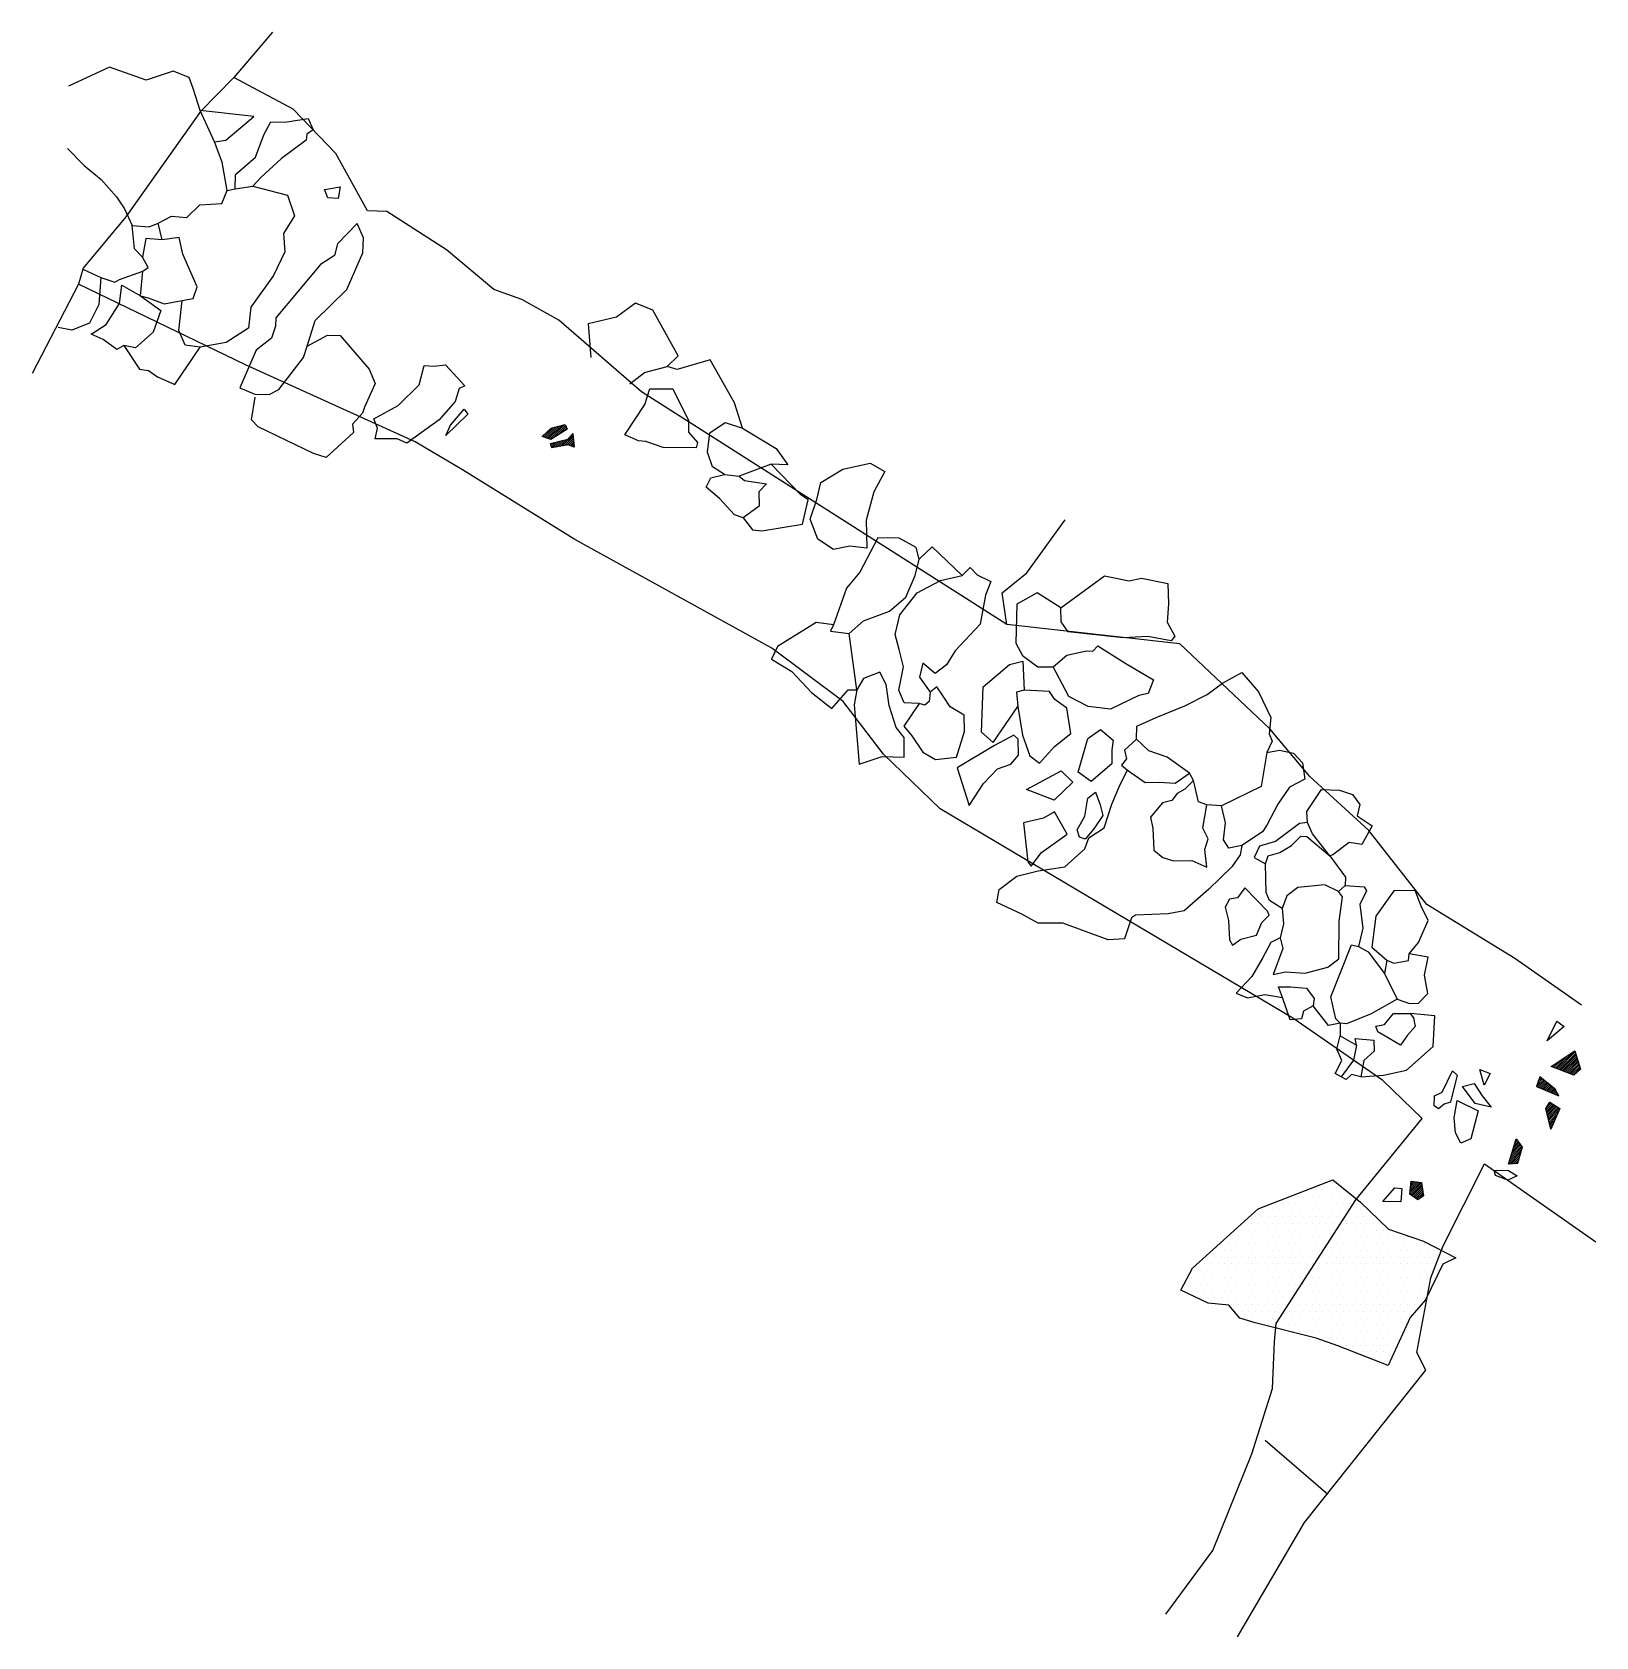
# Model space of a CAD drawing. Header units: metres. Extents: x -0.96 to 1.93, y -20.48 to -17.51.
import ezdxf

# ---------------------------------------------------------------- set-up
doc = ezdxf.new("R2010")
doc.units = ezdxf.units.M
doc.header["$LTSCALE"] = 25
doc.header["$MEASUREMENT"] = 0
doc.linetypes.add('STRICHPUNKTX2', pattern=[2, 1, -0.5, 0, -0.5])
doc.layers.get('0').update_dxf_attribs({"linetype": 'CONTINUOUS'})
for name, color, linetype in [('BEFUND', 1, 'CONTINUOUS'), ('GRABUNGSGRENZE', 3, 'STRICHPUNKTX2'), ('KNOCHEN', 2, 'CONTINUOUS'), ('KNOCHENSCHRAFF', 2, 'CONTINUOUS'), ('STEINE', 4, 'CONTINUOUS'), ('STEINESCHRAFF', 4, 'CONTINUOUS')]:
    doc.layers.add(name, color=color, linetype=linetype)

# ---------------------------------------------------------------- blocks, each defined once
blk = doc.blocks.new('*X1')
at = {"color": 0}
for p, q in [((-1.83, -1825.81), (-0.21, -1824.19)), ((-1.56, -1825.9), (0.27, -1824.07)), ((-1.29, -1825.98), (0.74, -1823.95)), ((-1.02, -1826.07), (1.22, -1823.83)), ((-0.75, -1826.15), (1.69, -1823.7)), ((-0.48, -1826.23), (2.17, -1823.58)), ((0.01, -1826.09), (2.41, -1823.69)), ((0.96, -1825.5), (2.51, -1823.94)), ((1.91, -1824.9), (2.62, -1824.19)), ((-0.36, -1827.17), (-0.19, -1827)), ((-0.26, -1827.42), (0.28, -1826.88)), ((-0.16, -1827.67), (0.76, -1826.76)), ((0.08, -1827.79), (1.23, -1826.64)), ((0.51, -1827.71), (1.71, -1826.52)), ((0.94, -1827.64), (2.18, -1826.4)), ((1.37, -1827.57), (2.66, -1826.28)), ((1.79, -1827.49), (3.8, -1825.49)), ((2.22, -1827.42), (3.83, -1825.81)), ((2.65, -1827.34), (3.85, -1826.14)), ((2.99, -1827.36), (3.88, -1826.47)), ((3.25, -1827.45), (3.91, -1826.79)), ((3.51, -1827.54), (3.93, -1827.12)), ((3.77, -1827.64), (3.96, -1827.45))]:
    blk.add_line(p, q, dxfattribs=at)
blk = doc.blocks.new('*X2')
at = {"color": 0}
for p, q in [((185.51, -1942.53), (187.88, -1940.16)), ((185.76, -1942.63), (188.93, -1939.47)), ((186.01, -1942.73), (189.2, -1939.55)), ((186.27, -1942.83), (189.28, -1939.82)), ((186.52, -1942.93), (189.36, -1940.09)), ((186.78, -1943.03), (189.44, -1940.37)), ((185, -1942.33), (185.78, -1941.55)), ((185.25, -1942.43), (186.83, -1940.86)), ((187.03, -1943.13), (189.52, -1940.64)), ((187.29, -1943.23), (189.6, -1940.91)), ((187.54, -1943.33), (189.68, -1941.18)), ((187.79, -1943.43), (189.76, -1941.46)), ((188.05, -1943.52), (189.85, -1941.73)), ((188.3, -1943.62), (189.93, -1942)), ((188.56, -1943.72), (190.01, -1942.27)), ((188.81, -1943.82), (190.09, -1942.54)), ((182.05, -1945.98), (183.35, -1944.69)), ((182.15, -1945.54), (183.15, -1944.53)), ((182.3, -1946.09), (183.54, -1944.85)), ((182.35, -1944.98), (182.96, -1944.37)), ((182.55, -1944.43), (182.77, -1944.21)), ((182.55, -1946.19), (183.74, -1945.01)), ((182.8, -1946.3), (183.93, -1945.17)), ((183.05, -1946.4), (184.13, -1945.32)), ((183.3, -1946.51), (184.32, -1945.48)), ((183.55, -1946.61), (184.52, -1945.64)), ((183.8, -1946.71), (184.71, -1945.8)), ((184.05, -1946.82), (184.91, -1945.96)), ((184.3, -1946.92), (185.1, -1946.12)), ((184.55, -1947.03), (185.29, -1946.28)), ((184.79, -1947.13), (185.48, -1946.45)), ((183.77, -1949.92), (184.7, -1948.99)), ((183.79, -1950.25), (184.92, -1949.12)), ((183.86, -1950.54), (185.14, -1949.26)), ((183.93, -1950.82), (185.36, -1949.39)), ((184, -1951.11), (185.58, -1949.53)), ((185.04, -1947.24), (185.6, -1946.68)), ((185.29, -1947.34), (185.72, -1946.91)), ((185.54, -1947.45), (185.84, -1947.15)), ((185.79, -1947.55), (185.96, -1947.38)), ((186.04, -1947.65), (186.08, -1947.61)), ((184.07, -1951.39), (185.8, -1949.66)), ((184.14, -1951.68), (186.02, -1949.8)), ((184.21, -1951.96), (186.24, -1949.93)), ((184.27, -1952.25), (186.17, -1950.36)), ((184.34, -1952.53), (185.89, -1950.99)), ((184.41, -1952.82), (185.61, -1951.62)), ((184.48, -1953.1), (185.33, -1952.25)), ((184.55, -1953.39), (185.06, -1952.88)), ((184.62, -1953.67), (184.78, -1953.51)), ((176.95, -1960.28), (179.13, -1958.1)), ((176.96, -1959.92), (179.28, -1957.6)), ((177.11, -1959.41), (179.38, -1957.14)), ((177.26, -1958.91), (179.23, -1956.94)), ((177.41, -1958.41), (179.07, -1956.74)), ((177.56, -1957.91), (178.92, -1956.54)), ((177.71, -1957.4), (178.76, -1956.34)), ((177.86, -1956.9), (178.61, -1956.14)), ((178, -1956.4), (178.46, -1955.94)), ((178.15, -1955.9), (178.3, -1955.74)), ((177.33, -1960.25), (178.99, -1958.59)), ((177.71, -1960.23), (178.85, -1959.09)), ((178.08, -1960.21), (178.71, -1959.59)), ((178.46, -1960.18), (178.56, -1960.08)), ((158.59, -1965.56), (160.48, -1963.67)), ((158.62, -1965.89), (160.75, -1963.75)), ((158.63, -1965.17), (160.17, -1963.63)), ((158.67, -1964.77), (159.86, -1963.58)), ((158.71, -1964.38), (159.54, -1963.54)), ((158.75, -1963.98), (159.23, -1963.5)), ((158.8, -1963.58), (158.92, -1963.46)), ((158.82, -1966.03), (160.8, -1964.06)), ((159.03, -1966.18), (160.84, -1964.36)), ((159.23, -1966.33), (160.89, -1964.67)), ((159.44, -1966.48), (160.93, -1964.98)), ((159.64, -1966.63), (160.98, -1965.29)), ((159.85, -1966.78), (161.03, -1965.6)), ((160.14, -1966.84), (161.07, -1965.91))]:
    blk.add_line(p, q, dxfattribs=at)
blk = doc.blocks.new('*X3')
at = {"color": 0}
for p, q in [((143.125, -1963.75), (143.125, -1963.75)), ((144.375, -1963.75), (144.375, -1963.75)), ((136.875, -1966.25), (136.875, -1966.25)), ((138.125, -1966.25), (138.125, -1966.25)), ((139.375, -1966.25), (139.375, -1966.25)), ((140, -1965), (140, -1965)), ((140.625, -1966.25), (140.625, -1966.25)), ((141.25, -1965), (141.25, -1965)), ((141.875, -1966.25), (141.875, -1966.25)), ((142.5, -1965), (142.5, -1965)), ((143.125, -1966.25), (143.125, -1966.25)), ((143.75, -1965), (143.75, -1965)), ((144.375, -1966.25), (144.375, -1966.25)), ((145, -1965), (145, -1965)), ((145.625, -1966.25), (145.625, -1966.25)), ((146.25, -1965), (146.25, -1965)), ((146.875, -1966.25), (146.875, -1966.25)), ((148.125, -1966.25), (148.125, -1966.25)), ((130, -1970), (130, -1970)), ((130.625, -1968.75), (130.625, -1968.75)), ((131.25, -1970), (131.25, -1970)), ((131.875, -1968.75), (131.875, -1968.75)), ((132.5, -1970), (132.5, -1970)), ((133.125, -1968.75), (133.125, -1968.75)), ((133.75, -1967.5), (133.75, -1967.5)), ((133.75, -1970), (133.75, -1970)), ((134.375, -1968.75), (134.375, -1968.75)), ((135, -1967.5), (135, -1967.5)), ((135, -1970), (135, -1970)), ((135.625, -1968.75), (135.625, -1968.75)), ((136.25, -1967.5), (136.25, -1967.5)), ((136.25, -1970), (136.25, -1970)), ((136.875, -1968.75), (136.875, -1968.75)), ((137.5, -1967.5), (137.5, -1967.5)), ((137.5, -1970), (137.5, -1970)), ((138.125, -1968.75), (138.125, -1968.75)), ((138.75, -1967.5), (138.75, -1967.5)), ((138.75, -1970), (138.75, -1970)), ((139.375, -1968.75), (139.375, -1968.75)), ((140, -1967.5), (140, -1967.5)), ((140, -1970), (140, -1970)), ((140.625, -1968.75), (140.625, -1968.75)), ((141.25, -1967.5), (141.25, -1967.5)), ((141.25, -1970), (141.25, -1970)), ((141.875, -1968.75), (141.875, -1968.75)), ((142.5, -1967.5), (142.5, -1967.5)), ((142.5, -1970), (142.5, -1970)), ((143.125, -1968.75), (143.125, -1968.75)), ((143.75, -1967.5), (143.75, -1967.5)), ((143.75, -1970), (143.75, -1970)), ((144.375, -1968.75), (144.375, -1968.75)), ((145, -1967.5), (145, -1967.5)), ((145, -1970), (145, -1970)), ((145.625, -1968.75), (145.625, -1968.75)), ((146.25, -1967.5), (146.25, -1967.5)), ((146.25, -1970), (146.25, -1970)), ((146.875, -1968.75), (146.875, -1968.75)), ((147.5, -1967.5), (147.5, -1967.5)), ((147.5, -1970), (147.5, -1970)), ((148.125, -1968.75), (148.125, -1968.75)), ((148.75, -1967.5), (148.75, -1967.5)), ((148.75, -1970), (148.75, -1970)), ((149.375, -1968.75), (149.375, -1968.75)), ((150, -1970), (150, -1970)), ((150.625, -1968.75), (150.625, -1968.75)), ((151.25, -1970), (151.25, -1970)), ((126.25, -1972.5), (126.25, -1972.5)), ((127.5, -1972.5), (127.5, -1972.5)), ((128.125, -1971.25), (128.125, -1971.25)), ((128.75, -1972.5), (128.75, -1972.5)), ((129.375, -1971.25), (129.375, -1971.25)), ((130, -1972.5), (130, -1972.5)), ((130.625, -1971.25), (130.625, -1971.25)), ((131.25, -1972.5), (131.25, -1972.5)), ((131.875, -1971.25), (131.875, -1971.25)), ((132.5, -1972.5), (132.5, -1972.5)), ((133.125, -1971.25), (133.125, -1971.25)), ((133.75, -1972.5), (133.75, -1972.5)), ((134.375, -1971.25), (134.375, -1971.25)), ((135, -1972.5), (135, -1972.5)), ((135.625, -1971.25), (135.625, -1971.25)), ((136.25, -1972.5), (136.25, -1972.5)), ((136.875, -1971.25), (136.875, -1971.25)), ((137.5, -1972.5), (137.5, -1972.5)), ((138.125, -1971.25), (138.125, -1971.25)), ((138.75, -1972.5), (138.75, -1972.5)), ((139.375, -1971.25), (139.375, -1971.25)), ((140, -1972.5), (140, -1972.5)), ((140.625, -1971.25), (140.625, -1971.25)), ((141.25, -1972.5), (141.25, -1972.5)), ((141.875, -1971.25), (141.875, -1971.25)), ((142.5, -1972.5), (142.5, -1972.5)), ((143.125, -1971.25), (143.125, -1971.25)), ((143.75, -1972.5), (143.75, -1972.5)), ((144.375, -1971.25), (144.375, -1971.25)), ((145, -1972.5), (145, -1972.5)), ((145.625, -1971.25), (145.625, -1971.25)), ((146.25, -1972.5), (146.25, -1972.5)), ((146.875, -1971.25), (146.875, -1971.25)), ((147.5, -1972.5), (147.5, -1972.5)), ((148.125, -1971.25), (148.125, -1971.25)), ((148.75, -1972.5), (148.75, -1972.5)), ((149.375, -1971.25), (149.375, -1971.25)), ((150, -1972.5), (150, -1972.5)), ((150.625, -1971.25), (150.625, -1971.25)), ((151.25, -1972.5), (151.25, -1972.5)), ((151.875, -1971.25), (151.875, -1971.25)), ((152.5, -1972.5), (152.5, -1972.5)), ((153.125, -1971.25), (153.125, -1971.25)), ((153.75, -1972.5), (153.75, -1972.5)), ((155, -1972.5), (155, -1972.5)), ((123.75, -1975), (123.75, -1975)), ((125, -1975), (125, -1975)), ((125.625, -1973.75), (125.625, -1973.75)), ((126.25, -1975), (126.25, -1975)), ((126.875, -1973.75), (126.875, -1973.75)), ((127.5, -1975), (127.5, -1975)), ((128.125, -1973.75), (128.125, -1973.75)), ((128.75, -1975), (128.75, -1975)), ((129.375, -1973.75), (129.375, -1973.75)), ((130, -1975), (130, -1975)), ((130.625, -1973.75), (130.625, -1973.75)), ((131.25, -1975), (131.25, -1975)), ((131.875, -1973.75), (131.875, -1973.75)), ((132.5, -1975), (132.5, -1975)), ((133.125, -1973.75), (133.125, -1973.75)), ((133.75, -1975), (133.75, -1975)), ((134.375, -1973.75), (134.375, -1973.75)), ((135, -1975), (135, -1975)), ((135.625, -1973.75), (135.625, -1973.75)), ((136.25, -1975), (136.25, -1975)), ((136.875, -1973.75), (136.875, -1973.75)), ((137.5, -1975), (137.5, -1975)), ((138.125, -1973.75), (138.125, -1973.75)), ((138.75, -1975), (138.75, -1975)), ((139.375, -1973.75), (139.375, -1973.75)), ((140, -1975), (140, -1975)), ((140.625, -1973.75), (140.625, -1973.75)), ((141.25, -1975), (141.25, -1975)), ((141.875, -1973.75), (141.875, -1973.75)), ((142.5, -1975), (142.5, -1975)), ((143.125, -1973.75), (143.125, -1973.75)), ((143.75, -1975), (143.75, -1975)), ((144.375, -1973.75), (144.375, -1973.75)), ((145, -1975), (145, -1975)), ((145.625, -1973.75), (145.625, -1973.75)), ((146.25, -1975), (146.25, -1975)), ((146.875, -1973.75), (146.875, -1973.75)), ((147.5, -1975), (147.5, -1975)), ((148.125, -1973.75), (148.125, -1973.75)), ((148.75, -1975), (148.75, -1975)), ((149.375, -1973.75), (149.375, -1973.75)), ((150, -1975), (150, -1975)), ((150.625, -1973.75), (150.625, -1973.75)), ((151.25, -1975), (151.25, -1975)), ((151.875, -1973.75), (151.875, -1973.75)), ((152.5, -1975), (152.5, -1975)), ((153.125, -1973.75), (153.125, -1973.75)), ((153.75, -1975), (153.75, -1975)), ((154.375, -1973.75), (154.375, -1973.75)), ((155, -1975), (155, -1975)), ((155.625, -1973.75), (155.625, -1973.75)), ((156.25, -1975), (156.25, -1975)), ((156.875, -1973.75), (156.875, -1973.75)), ((157.5, -1975), (157.5, -1975)), ((158.125, -1973.75), (158.125, -1973.75)), ((158.75, -1975), (158.75, -1975)), ((160, -1975), (160, -1975)), ((161.25, -1975), (161.25, -1975)), ((119.375, -1978.75), (119.375, -1978.75)), ((120.625, -1978.75), (120.625, -1978.75)), ((121.25, -1977.5), (121.25, -1977.5)), ((121.875, -1978.75), (121.875, -1978.75)), ((122.5, -1977.5), (122.5, -1977.5)), ((123.125, -1976.25), (123.125, -1976.25)), ((123.125, -1978.75), (123.125, -1978.75)), ((123.75, -1977.5), (123.75, -1977.5)), ((124.375, -1976.25), (124.375, -1976.25)), ((124.375, -1978.75), (124.375, -1978.75)), ((125, -1977.5), (125, -1977.5)), ((125.625, -1976.25), (125.625, -1976.25)), ((125.625, -1978.75), (125.625, -1978.75)), ((126.25, -1977.5), (126.25, -1977.5)), ((126.875, -1976.25), (126.875, -1976.25)), ((126.875, -1978.75), (126.875, -1978.75)), ((127.5, -1977.5), (127.5, -1977.5)), ((128.125, -1976.25), (128.125, -1976.25)), ((128.125, -1978.75), (128.125, -1978.75)), ((128.75, -1977.5), (128.75, -1977.5)), ((129.375, -1976.25), (129.375, -1976.25)), ((129.375, -1978.75), (129.375, -1978.75)), ((130, -1977.5), (130, -1977.5)), ((130.625, -1976.25), (130.625, -1976.25)), ((130.625, -1978.75), (130.625, -1978.75)), ((131.25, -1977.5), (131.25, -1977.5)), ((131.875, -1976.25), (131.875, -1976.25)), ((131.875, -1978.75), (131.875, -1978.75)), ((132.5, -1977.5), (132.5, -1977.5)), ((133.125, -1976.25), (133.125, -1976.25)), ((133.125, -1978.75), (133.125, -1978.75)), ((133.75, -1977.5), (133.75, -1977.5)), ((134.375, -1976.25), (134.375, -1976.25)), ((134.375, -1978.75), (134.375, -1978.75)), ((135, -1977.5), (135, -1977.5)), ((135.625, -1976.25), (135.625, -1976.25)), ((135.625, -1978.75), (135.625, -1978.75)), ((136.25, -1977.5), (136.25, -1977.5)), ((136.875, -1976.25), (136.875, -1976.25)), ((136.875, -1978.75), (136.875, -1978.75)), ((137.5, -1977.5), (137.5, -1977.5)), ((138.125, -1976.25), (138.125, -1976.25)), ((138.125, -1978.75), (138.125, -1978.75)), ((138.75, -1977.5), (138.75, -1977.5)), ((139.375, -1976.25), (139.375, -1976.25)), ((139.375, -1978.75), (139.375, -1978.75)), ((140, -1977.5), (140, -1977.5)), ((140.625, -1976.25), (140.625, -1976.25)), ((140.625, -1978.75), (140.625, -1978.75)), ((141.25, -1977.5), (141.25, -1977.5)), ((141.875, -1976.25), (141.875, -1976.25)), ((141.875, -1978.75), (141.875, -1978.75)), ((142.5, -1977.5), (142.5, -1977.5)), ((143.125, -1976.25), (143.125, -1976.25)), ((143.125, -1978.75), (143.125, -1978.75)), ((143.75, -1977.5), (143.75, -1977.5)), ((144.375, -1976.25), (144.375, -1976.25)), ((144.375, -1978.75), (144.375, -1978.75)), ((145, -1977.5), (145, -1977.5)), ((145.625, -1976.25), (145.625, -1976.25)), ((145.625, -1978.75), (145.625, -1978.75)), ((146.25, -1977.5), (146.25, -1977.5)), ((146.875, -1976.25), (146.875, -1976.25)), ((146.875, -1978.75), (146.875, -1978.75)), ((147.5, -1977.5), (147.5, -1977.5)), ((148.125, -1976.25), (148.125, -1976.25)), ((148.125, -1978.75), (148.125, -1978.75)), ((148.75, -1977.5), (148.75, -1977.5)), ((149.375, -1976.25), (149.375, -1976.25)), ((149.375, -1978.75), (149.375, -1978.75)), ((150, -1977.5), (150, -1977.5)), ((150.625, -1976.25), (150.625, -1976.25)), ((150.625, -1978.75), (150.625, -1978.75)), ((151.25, -1977.5), (151.25, -1977.5)), ((151.875, -1976.25), (151.875, -1976.25)), ((151.875, -1978.75), (151.875, -1978.75)), ((152.5, -1977.5), (152.5, -1977.5)), ((153.125, -1976.25), (153.125, -1976.25)), ((153.125, -1978.75), (153.125, -1978.75)), ((153.75, -1977.5), (153.75, -1977.5)), ((154.375, -1976.25), (154.375, -1976.25)), ((154.375, -1978.75), (154.375, -1978.75)), ((155, -1977.5), (155, -1977.5)), ((155.625, -1976.25), (155.625, -1976.25)), ((155.625, -1978.75), (155.625, -1978.75)), ((156.25, -1977.5), (156.25, -1977.5)), ((156.875, -1976.25), (156.875, -1976.25)), ((156.875, -1978.75), (156.875, -1978.75)), ((157.5, -1977.5), (157.5, -1977.5)), ((158.125, -1976.25), (158.125, -1976.25)), ((158.125, -1978.75), (158.125, -1978.75)), ((158.75, -1977.5), (158.75, -1977.5)), ((159.375, -1976.25), (159.375, -1976.25)), ((159.375, -1978.75), (159.375, -1978.75)), ((160, -1977.5), (160, -1977.5)), ((160.625, -1976.25), (160.625, -1976.25)), ((160.625, -1978.75), (160.625, -1978.75)), ((161.25, -1977.5), (161.25, -1977.5)), ((161.875, -1976.25), (161.875, -1976.25)), ((161.875, -1978.75), (161.875, -1978.75)), ((162.5, -1977.5), (162.5, -1977.5)), ((163.125, -1976.25), (163.125, -1976.25)), ((163.125, -1978.75), (163.125, -1978.75)), ((163.75, -1977.5), (163.75, -1977.5)), ((164.375, -1976.25), (164.375, -1976.25)), ((164.375, -1978.75), (164.375, -1978.75)), ((165, -1977.5), (165, -1977.5)), ((166.25, -1977.5), (166.25, -1977.5)), ((118.125, -1981.25), (118.125, -1981.25)), ((118.75, -1980), (118.75, -1980)), ((119.375, -1981.25), (119.375, -1981.25)), ((120, -1980), (120, -1980)), ((120.625, -1981.25), (120.625, -1981.25)), ((121.25, -1980), (121.25, -1980)), ((121.875, -1981.25), (121.875, -1981.25)), ((122.5, -1980), (122.5, -1980)), ((123.125, -1981.25), (123.125, -1981.25)), ((123.75, -1980), (123.75, -1980)), ((124.375, -1981.25), (124.375, -1981.25)), ((125, -1980), (125, -1980)), ((125.625, -1981.25), (125.625, -1981.25)), ((126.25, -1980), (126.25, -1980)), ((126.875, -1981.25), (126.875, -1981.25)), ((127.5, -1980), (127.5, -1980)), ((128.125, -1981.25), (128.125, -1981.25)), ((128.75, -1980), (128.75, -1980)), ((129.375, -1981.25), (129.375, -1981.25)), ((130, -1980), (130, -1980)), ((130.625, -1981.25), (130.625, -1981.25)), ((131.25, -1980), (131.25, -1980)), ((131.875, -1981.25), (131.875, -1981.25)), ((132.5, -1980), (132.5, -1980)), ((133.125, -1981.25), (133.125, -1981.25)), ((133.75, -1980), (133.75, -1980)), ((134.375, -1981.25), (134.375, -1981.25)), ((135, -1980), (135, -1980)), ((135.625, -1981.25), (135.625, -1981.25)), ((136.25, -1980), (136.25, -1980)), ((136.875, -1981.25), (136.875, -1981.25)), ((137.5, -1980), (137.5, -1980)), ((138.125, -1981.25), (138.125, -1981.25)), ((138.75, -1980), (138.75, -1980)), ((139.375, -1981.25), (139.375, -1981.25)), ((140, -1980), (140, -1980)), ((140.625, -1981.25), (140.625, -1981.25)), ((141.25, -1980), (141.25, -1980)), ((141.875, -1981.25), (141.875, -1981.25)), ((142.5, -1980), (142.5, -1980)), ((143.125, -1981.25), (143.125, -1981.25)), ((143.75, -1980), (143.75, -1980)), ((144.375, -1981.25), (144.375, -1981.25)), ((145, -1980), (145, -1980)), ((145.625, -1981.25), (145.625, -1981.25)), ((146.25, -1980), (146.25, -1980)), ((146.875, -1981.25), (146.875, -1981.25)), ((147.5, -1980), (147.5, -1980)), ((148.125, -1981.25), (148.125, -1981.25)), ((148.75, -1980), (148.75, -1980)), ((149.375, -1981.25), (149.375, -1981.25)), ((150, -1980), (150, -1980)), ((150.625, -1981.25), (150.625, -1981.25)), ((151.25, -1980), (151.25, -1980)), ((151.875, -1981.25), (151.875, -1981.25)), ((152.5, -1980), (152.5, -1980)), ((153.125, -1981.25), (153.125, -1981.25)), ((153.75, -1980), (153.75, -1980)), ((154.375, -1981.25), (154.375, -1981.25)), ((155, -1980), (155, -1980)), ((155.625, -1981.25), (155.625, -1981.25)), ((156.25, -1980), (156.25, -1980)), ((156.875, -1981.25), (156.875, -1981.25)), ((157.5, -1980), (157.5, -1980)), ((158.125, -1981.25), (158.125, -1981.25)), ((158.75, -1980), (158.75, -1980)), ((159.375, -1981.25), (159.375, -1981.25)), ((160, -1980), (160, -1980)), ((160.625, -1981.25), (160.625, -1981.25)), ((161.25, -1980), (161.25, -1980)), ((161.875, -1981.25), (161.875, -1981.25)), ((162.5, -1980), (162.5, -1980)), ((163.125, -1981.25), (163.125, -1981.25)), ((163.75, -1980), (163.75, -1980)), ((116.875, -1983.75), (116.875, -1983.75)), ((117.5, -1982.5), (117.5, -1982.5)), ((118.125, -1983.75), (118.125, -1983.75)), ((118.75, -1982.5), (118.75, -1982.5)), ((119.375, -1983.75), (119.375, -1983.75)), ((120, -1982.5), (120, -1982.5)), ((120, -1985), (120, -1985)), ((120.625, -1983.75), (120.625, -1983.75)), ((121.25, -1982.5), (121.25, -1982.5)), ((121.25, -1985), (121.25, -1985)), ((121.875, -1983.75), (121.875, -1983.75)), ((122.5, -1982.5), (122.5, -1982.5)), ((122.5, -1985), (122.5, -1985)), ((123.125, -1983.75), (123.125, -1983.75)), ((123.75, -1982.5), (123.75, -1982.5)), ((123.75, -1985), (123.75, -1985)), ((124.375, -1983.75), (124.375, -1983.75)), ((125, -1982.5), (125, -1982.5)), ((125, -1985), (125, -1985)), ((125.625, -1983.75), (125.625, -1983.75)), ((126.25, -1982.5), (126.25, -1982.5)), ((126.25, -1985), (126.25, -1985)), ((126.875, -1983.75), (126.875, -1983.75)), ((127.5, -1982.5), (127.5, -1982.5)), ((127.5, -1985), (127.5, -1985)), ((128.125, -1983.75), (128.125, -1983.75)), ((128.75, -1982.5), (128.75, -1982.5)), ((128.75, -1985), (128.75, -1985)), ((129.375, -1983.75), (129.375, -1983.75)), ((130, -1982.5), (130, -1982.5)), ((130, -1985), (130, -1985)), ((130.625, -1983.75), (130.625, -1983.75)), ((131.25, -1982.5), (131.25, -1982.5)), ((131.25, -1985), (131.25, -1985)), ((131.875, -1983.75), (131.875, -1983.75)), ((132.5, -1982.5), (132.5, -1982.5)), ((132.5, -1985), (132.5, -1985)), ((133.125, -1983.75), (133.125, -1983.75)), ((133.75, -1982.5), (133.75, -1982.5)), ((133.75, -1985), (133.75, -1985)), ((134.375, -1983.75), (134.375, -1983.75)), ((135, -1982.5), (135, -1982.5)), ((135, -1985), (135, -1985)), ((135.625, -1983.75), (135.625, -1983.75)), ((136.25, -1982.5), (136.25, -1982.5)), ((136.25, -1985), (136.25, -1985)), ((136.875, -1983.75), (136.875, -1983.75)), ((137.5, -1982.5), (137.5, -1982.5)), ((137.5, -1985), (137.5, -1985)), ((138.125, -1983.75), (138.125, -1983.75)), ((138.75, -1982.5), (138.75, -1982.5)), ((138.75, -1985), (138.75, -1985)), ((139.375, -1983.75), (139.375, -1983.75)), ((140, -1982.5), (140, -1982.5)), ((140, -1985), (140, -1985)), ((140.625, -1983.75), (140.625, -1983.75)), ((141.25, -1982.5), (141.25, -1982.5)), ((141.25, -1985), (141.25, -1985)), ((141.875, -1983.75), (141.875, -1983.75)), ((142.5, -1982.5), (142.5, -1982.5)), ((142.5, -1985), (142.5, -1985)), ((143.125, -1983.75), (143.125, -1983.75)), ((143.75, -1982.5), (143.75, -1982.5)), ((143.75, -1985), (143.75, -1985)), ((144.375, -1983.75), (144.375, -1983.75)), ((145, -1982.5), (145, -1982.5)), ((145, -1985), (145, -1985)), ((145.625, -1983.75), (145.625, -1983.75)), ((146.25, -1982.5), (146.25, -1982.5)), ((146.25, -1985), (146.25, -1985)), ((146.875, -1983.75), (146.875, -1983.75)), ((147.5, -1982.5), (147.5, -1982.5)), ((147.5, -1985), (147.5, -1985)), ((148.125, -1983.75), (148.125, -1983.75)), ((148.75, -1982.5), (148.75, -1982.5)), ((148.75, -1985), (148.75, -1985)), ((149.375, -1983.75), (149.375, -1983.75)), ((150, -1982.5), (150, -1982.5)), ((150, -1985), (150, -1985)), ((150.625, -1983.75), (150.625, -1983.75)), ((151.25, -1982.5), (151.25, -1982.5)), ((151.25, -1985), (151.25, -1985)), ((151.875, -1983.75), (151.875, -1983.75)), ((152.5, -1982.5), (152.5, -1982.5)), ((152.5, -1985), (152.5, -1985)), ((153.125, -1983.75), (153.125, -1983.75)), ((153.75, -1982.5), (153.75, -1982.5)), ((153.75, -1985), (153.75, -1985)), ((154.375, -1983.75), (154.375, -1983.75)), ((155, -1982.5), (155, -1982.5)), ((155, -1985), (155, -1985)), ((155.625, -1983.75), (155.625, -1983.75)), ((156.25, -1982.5), (156.25, -1982.5)), ((156.25, -1985), (156.25, -1985)), ((156.875, -1983.75), (156.875, -1983.75)), ((157.5, -1982.5), (157.5, -1982.5)), ((157.5, -1985), (157.5, -1985)), ((158.125, -1983.75), (158.125, -1983.75)), ((158.75, -1982.5), (158.75, -1982.5)), ((158.75, -1985), (158.75, -1985)), ((159.375, -1983.75), (159.375, -1983.75)), ((160, -1982.5), (160, -1982.5)), ((160, -1985), (160, -1985)), ((160.625, -1983.75), (160.625, -1983.75)), ((161.25, -1982.5), (161.25, -1982.5)), ((161.25, -1985), (161.25, -1985)), ((161.875, -1983.75), (161.875, -1983.75)), ((162.5, -1982.5), (162.5, -1982.5)), ((124.375, -1986.25), (124.375, -1986.25)), ((125.625, -1986.25), (125.625, -1986.25)), ((126.25, -1987.5), (126.25, -1987.5)), ((126.875, -1986.25), (126.875, -1986.25)), ((127.5, -1987.5), (127.5, -1987.5)), ((128.125, -1986.25), (128.125, -1986.25)), ((128.75, -1987.5), (128.75, -1987.5)), ((129.375, -1986.25), (129.375, -1986.25)), ((130, -1987.5), (130, -1987.5)), ((130.625, -1986.25), (130.625, -1986.25)), ((131.25, -1987.5), (131.25, -1987.5)), ((131.875, -1986.25), (131.875, -1986.25)), ((132.5, -1987.5), (132.5, -1987.5)), ((133.125, -1986.25), (133.125, -1986.25)), ((133.75, -1987.5), (133.75, -1987.5)), ((134.375, -1986.25), (134.375, -1986.25)), ((135, -1987.5), (135, -1987.5)), ((135.625, -1986.25), (135.625, -1986.25)), ((136.25, -1987.5), (136.25, -1987.5)), ((136.875, -1986.25), (136.875, -1986.25)), ((137.5, -1987.5), (137.5, -1987.5)), ((138.125, -1986.25), (138.125, -1986.25)), ((138.75, -1987.5), (138.75, -1987.5)), ((139.375, -1986.25), (139.375, -1986.25)), ((140, -1987.5), (140, -1987.5)), ((140.625, -1986.25), (140.625, -1986.25)), ((141.25, -1987.5), (141.25, -1987.5)), ((141.875, -1986.25), (141.875, -1986.25)), ((142.5, -1987.5), (142.5, -1987.5)), ((143.125, -1986.25), (143.125, -1986.25)), ((143.75, -1987.5), (143.75, -1987.5)), ((144.375, -1986.25), (144.375, -1986.25)), ((145, -1987.5), (145, -1987.5)), ((145.625, -1986.25), (145.625, -1986.25)), ((146.25, -1987.5), (146.25, -1987.5)), ((146.875, -1986.25), (146.875, -1986.25)), ((147.5, -1987.5), (147.5, -1987.5)), ((148.125, -1986.25), (148.125, -1986.25)), ((148.75, -1987.5), (148.75, -1987.5)), ((149.375, -1986.25), (149.375, -1986.25)), ((150, -1987.5), (150, -1987.5)), ((150.625, -1986.25), (150.625, -1986.25)), ((151.25, -1987.5), (151.25, -1987.5)), ((151.875, -1986.25), (151.875, -1986.25)), ((152.5, -1987.5), (152.5, -1987.5)), ((153.125, -1986.25), (153.125, -1986.25)), ((153.75, -1987.5), (153.75, -1987.5)), ((154.375, -1986.25), (154.375, -1986.25)), ((155, -1987.5), (155, -1987.5)), ((155.625, -1986.25), (155.625, -1986.25)), ((156.25, -1987.5), (156.25, -1987.5)), ((156.875, -1986.25), (156.875, -1986.25)), ((157.5, -1987.5), (157.5, -1987.5)), ((158.125, -1986.25), (158.125, -1986.25)), ((158.75, -1987.5), (158.75, -1987.5)), ((159.375, -1986.25), (159.375, -1986.25)), ((160.625, -1986.25), (160.625, -1986.25)), ((128.125, -1988.75), (128.125, -1988.75)), ((129.375, -1988.75), (129.375, -1988.75)), ((130.625, -1988.75), (130.625, -1988.75)), ((131.875, -1988.75), (131.875, -1988.75)), ((132.5, -1990), (132.5, -1990)), ((133.125, -1988.75), (133.125, -1988.75)), ((133.75, -1990), (133.75, -1990)), ((134.375, -1988.75), (134.375, -1988.75)), ((135, -1990), (135, -1990)), ((135.625, -1988.75), (135.625, -1988.75)), ((136.25, -1990), (136.25, -1990)), ((136.875, -1988.75), (136.875, -1988.75)), ((137.5, -1990), (137.5, -1990)), ((138.125, -1988.75), (138.125, -1988.75)), ((138.75, -1990), (138.75, -1990)), ((139.375, -1988.75), (139.375, -1988.75)), ((140, -1990), (140, -1990)), ((140.625, -1988.75), (140.625, -1988.75)), ((141.25, -1990), (141.25, -1990)), ((141.875, -1988.75), (141.875, -1988.75)), ((142.5, -1990), (142.5, -1990)), ((143.125, -1988.75), (143.125, -1988.75)), ((143.75, -1990), (143.75, -1990)), ((144.375, -1988.75), (144.375, -1988.75)), ((145, -1990), (145, -1990)), ((145.625, -1988.75), (145.625, -1988.75)), ((146.25, -1990), (146.25, -1990)), ((146.875, -1988.75), (146.875, -1988.75)), ((147.5, -1990), (147.5, -1990)), ((148.125, -1988.75), (148.125, -1988.75)), ((148.75, -1990), (148.75, -1990)), ((149.375, -1988.75), (149.375, -1988.75)), ((150, -1990), (150, -1990)), ((150.625, -1988.75), (150.625, -1988.75)), ((151.25, -1990), (151.25, -1990)), ((151.875, -1988.75), (151.875, -1988.75)), ((152.5, -1990), (152.5, -1990)), ((153.125, -1988.75), (153.125, -1988.75)), ((153.75, -1990), (153.75, -1990)), ((154.375, -1988.75), (154.375, -1988.75)), ((155, -1990), (155, -1990)), ((155.625, -1988.75), (155.625, -1988.75)), ((156.25, -1990), (156.25, -1990)), ((156.875, -1988.75), (156.875, -1988.75)), ((157.5, -1990), (157.5, -1990)), ((158.125, -1988.75), (158.125, -1988.75)), ((136.875, -1991.25), (136.875, -1991.25)), ((138.125, -1991.25), (138.125, -1991.25)), ((139.375, -1991.25), (139.375, -1991.25)), ((140.625, -1991.25), (140.625, -1991.25)), ((141.875, -1991.25), (141.875, -1991.25)), ((142.5, -1992.5), (142.5, -1992.5)), ((143.125, -1991.25), (143.125, -1991.25)), ((143.75, -1992.5), (143.75, -1992.5)), ((144.375, -1991.25), (144.375, -1991.25)), ((145, -1992.5), (145, -1992.5)), ((145.625, -1991.25), (145.625, -1991.25)), ((145.625, -1993.75), (145.625, -1993.75)), ((146.25, -1992.5), (146.25, -1992.5)), ((146.875, -1991.25), (146.875, -1991.25)), ((146.875, -1993.75), (146.875, -1993.75)), ((147.5, -1992.5), (147.5, -1992.5)), ((148.125, -1991.25), (148.125, -1991.25)), ((148.125, -1993.75), (148.125, -1993.75)), ((148.75, -1992.5), (148.75, -1992.5)), ((149.375, -1991.25), (149.375, -1991.25)), ((149.375, -1993.75), (149.375, -1993.75)), ((150, -1992.5), (150, -1992.5)), ((150.625, -1991.25), (150.625, -1991.25)), ((150.625, -1993.75), (150.625, -1993.75)), ((151.25, -1992.5), (151.25, -1992.5)), ((151.875, -1991.25), (151.875, -1991.25)), ((151.875, -1993.75), (151.875, -1993.75)), ((152.5, -1992.5), (152.5, -1992.5)), ((153.125, -1991.25), (153.125, -1991.25)), ((153.125, -1993.75), (153.125, -1993.75)), ((153.75, -1992.5), (153.75, -1992.5)), ((154.375, -1991.25), (154.375, -1991.25)), ((154.375, -1993.75), (154.375, -1993.75)), ((155, -1992.5), (155, -1992.5)), ((155.625, -1991.25), (155.625, -1991.25)), ((155.625, -1993.75), (155.625, -1993.75)), ((156.25, -1992.5), (156.25, -1992.5)), ((156.875, -1991.25), (156.875, -1991.25)), ((148.75, -1995), (148.75, -1995)), ((150, -1995), (150, -1995)), ((151.25, -1995), (151.25, -1995)), ((151.875, -1996.25), (151.875, -1996.25)), ((152.5, -1995), (152.5, -1995)), ((153.125, -1996.25), (153.125, -1996.25)), ((153.75, -1995), (153.75, -1995)), ((154.375, -1996.25), (154.375, -1996.25)), ((155, -1995), (155, -1995))]:
    blk.add_line(p, q, dxfattribs=at)

msp = doc.modelspace()

# ---------------------------------------------------------------- linework, layer by layer
at = {"layer": 'BEFUND'}
msp.add_lwpolyline([(1.4344, -20.214), (1.3181, -20.1142)], dxfattribs=at)
at = {"layer": 'GRABUNGSGRENZE', "flags": 128}
for points in [[(-0.518, -17.5097), (-0.5894, -17.5939), (-0.651, -17.6566), (-0.7896, -17.8513), (-0.8681, -17.9461), (-0.8767, -17.9757), (-0.9628, -18.1409)], [(1.9035, -19.3087), (1.7801, -19.2226), (1.6175, -19.1227), (1.5099, -18.9862), (1.4008, -18.8863), (1.3269, -18.7982), (1.1607, -18.6407), (0.8406, -18.6051), (0.1646, -18.1747), (0.0117, -18.0422), (-0.0566, -18.004), (-0.1086, -17.9857), (-0.1963, -17.9123), (-0.3064, -17.8415), (-0.3426, -17.8405), (-0.4007, -17.734), (-0.4798, -17.6524), (-0.5894, -17.5939)], [(1.1347, -20.4348), (1.2213, -20.3171), (1.2937, -20.1386), (1.3319, -20.0178), (1.3354, -19.9307), (1.3384, -19.8975), (1.4857, -19.6687), (1.609, -19.5183), (1.5361, -19.4485), (1.3694, -19.3333), (0.7169, -18.9462), (0.6123, -18.8448), (0.5374, -18.7474), (0.4059, -18.6486), (0.0414, -18.4479), (-0.1666, -18.319), (-0.2543, -18.2671), (-0.5683, -18.1249), (-0.8767, -17.9757)], [(1.2668, -20.4771), (1.3911, -20.2655), (1.6157, -19.9841), (1.5989, -19.951), (1.6249, -19.8129), (1.6478, -19.7542), (1.7242, -19.6023), (1.9301, -19.7465)]]:
    msp.add_lwpolyline(points, dxfattribs=at)
at = {"layer": 'GRABUNGSGRENZE'}
msp.add_lwpolyline([(0.8406, -18.6051), (0.8319, -18.5465), (0.8773, -18.5093), (0.9486, -18.4114)], dxfattribs=at)
at = {"layer": 'KNOCHEN'}
for points in [[(-0.003, -18.2629), (-0.0193, -18.2578), (-0.0025, -18.242), (0.0235, -18.2354), (0.027, -18.244), (-0.003, -18.2629)], [(-0.001, -18.2782), (-0.004, -18.2705), (0.0281, -18.2624), (0.0377, -18.2517), (0.0398, -18.2772), (0.0286, -18.2731), (-0.001, -18.2782)], [(1.8475, -19.4224), (1.8913, -19.3933), (1.9015, -19.4274), (1.8893, -19.4387), (1.8475, -19.4224)], [(1.8266, -19.4412), (1.82, -19.4596), (1.8613, -19.4769), (1.8546, -19.4642), (1.8266, -19.4412)], [(1.8465, -19.5381), (1.8373, -19.4998), (1.8449, -19.4886), (1.8633, -19.4998), (1.8465, -19.5381)], [(1.7685, -19.6028), (1.7823, -19.5564), (1.794, -19.5717), (1.7853, -19.6018), (1.7685, -19.6028)], [(1.6004, -19.6691), (1.5856, -19.6584), (1.5881, -19.6345), (1.6075, -19.637), (1.6111, -19.6615), (1.6004, -19.6691)]]:
    msp.add_lwpolyline(points, dxfattribs=at)
at = {"layer": 'STEINE'}
for points in [[(-0.8972, -17.7249), (-0.8666, -17.7565), (-0.835, -17.782), (-0.8069, -17.8146), (-0.7921, -17.8365), (-0.7779, -17.8671), (-0.7463, -17.8697), (-0.7294, -17.863), (-0.705, -17.8503), (-0.6764, -17.8528), (-0.6525, -17.8294), (-0.6117, -17.8268), (-0.602, -17.8028), (-0.6112, -17.7503), (-0.6255, -17.7126), (-0.652, -17.6545), (-0.6648, -17.6143), (-0.6724, -17.5934), (-0.7015, -17.5817), (-0.752, -17.5985), (-0.8197, -17.5746), (-0.8952, -17.6098)], [(-0.6255, -17.7126), (-0.6041, -17.7096), (-0.5526, -17.6657), (-0.652, -17.6545)], [(-0.5868, -17.7998), (-0.5863, -17.7728), (-0.5496, -17.7412), (-0.5338, -17.6999), (-0.521, -17.6754), (-0.495, -17.6764), (-0.4522, -17.6698), (-0.4431, -17.6902), (-0.4543, -17.6983), (-0.4558, -17.7095), (-0.5017, -17.7432), (-0.5394, -17.7784), (-0.5546, -17.7947)], [(-0.602, -17.8028), (-0.5868, -17.7998), (-0.5546, -17.7947), (-0.4904, -17.8115), (-0.4772, -17.8497), (-0.4975, -17.8823), (-0.495, -17.916), (-0.5164, -17.9598), (-0.5581, -18.0184), (-0.5627, -18.0572), (-0.604, -18.0837), (-0.6519, -18.0924), (-0.6794, -18.0888), (-0.6912, -18.0613), (-0.6851, -18.0062)], [(-0.4221, -17.8007), (-0.3931, -17.7956), (-0.3966, -17.8176), (-0.4155, -17.8165), (-0.4221, -17.8007)], [(-0.7223, -17.8941), (-0.7294, -17.863)], [(-0.8675, -17.9487), (-0.8359, -17.9635), (-0.8099, -17.9721), (-0.8013, -17.9675), (-0.758, -17.9517), (-0.7478, -17.9451), (-0.7585, -17.9257), (-0.7733, -17.9104), (-0.7779, -17.8671)], [(-0.762, -17.9971), (-0.7478, -18.0012), (-0.7187, -18.0124), (-0.6851, -18.0062), (-0.6647, -18.0021), (-0.6575, -17.9807), (-0.6841, -17.9206), (-0.6907, -17.8895), (-0.7223, -17.8941), (-0.7524, -17.8916), (-0.7585, -17.9257)], [(-0.5484, -18.0979), (-0.5785, -18.1673), (-0.5505, -18.179), (-0.5245, -18.18), (-0.5066, -18.1708), (-0.4608, -18.1117), (-0.4541, -18.0903), (-0.4389, -18.0428), (-0.3803, -17.9857), (-0.3507, -17.918), (-0.3497, -17.8899), (-0.3615, -17.8639), (-0.3981, -17.9011), (-0.4032, -17.9231), (-0.4292, -17.9394), (-0.5118, -18.0378), (-0.5128, -18.0536), (-0.5199, -18.0755), (-0.5484, -18.0979)], [(-0.762, -17.9971), (-0.758, -17.9517)], [(-0.8359, -17.9635), (-0.8395, -18.0134), (-0.8568, -18.0481), (-0.8894, -18.0608), (-0.9144, -18.0557)], [(-0.8532, -18.068), (-0.8257, -18.0506), (-0.8013, -18.0114), (-0.7967, -17.9777), (-0.762, -17.9971), (-0.7248, -18.0246), (-0.7391, -18.0643), (-0.7712, -18.0934), (-0.7931, -18.0893), (-0.8058, -18.0965), (-0.8313, -18.0781), (-0.8532, -18.068)], [(0.1432, -18.1599), (0.1702, -18.139), (0.212, -18.1278), (0.2324, -18.1084), (0.1855, -18.0238), (0.1534, -18.0111), (0.1182, -18.0366), (0.0657, -18.0493), (0.0708, -18.1115)], [(-0.4541, -18.0903), (-0.4164, -18.0699), (-0.393, -18.0709), (-0.3395, -18.133), (-0.3282, -18.1595), (-0.3481, -18.2034), (-0.3517, -18.2146), (-0.37, -18.2345), (-0.3685, -18.2503), (-0.4189, -18.2962), (-0.4419, -18.289), (-0.5443, -18.2396), (-0.5571, -18.2264), (-0.5504, -18.1846)], [(-0.7931, -18.0893), (-0.764, -18.1332), (-0.7477, -18.1357), (-0.7309, -18.1469), (-0.6988, -18.1612), (-0.6519, -18.0924)], [(-0.3282, -18.262), (-0.3236, -18.2421), (-0.3308, -18.2248), (-0.2854, -18.2003), (-0.2467, -18.1621), (-0.2375, -18.1264), (-0.2197, -18.1274), (-0.1983, -18.1248), (-0.1621, -18.1636), (-0.1728, -18.1687), (-0.1799, -18.1926), (-0.2095, -18.2268), (-0.2696, -18.2701), (-0.2874, -18.262), (-0.3282, -18.262)], [(0.3517, -18.2419), (0.3364, -18.195), (0.2915, -18.116), (0.2304, -18.1334), (0.212, -18.1278)], [(0.1336, -18.2547), (0.1708, -18.1981), (0.1799, -18.1691), (0.2227, -18.1696), (0.2518, -18.2282), (0.2518, -18.2496), (0.2681, -18.2684), (0.2656, -18.2786), (0.2044, -18.2776), (0.1723, -18.2669), (0.1591, -18.2654), (0.1336, -18.2547)], [(-0.1977, -18.2558), (-0.1886, -18.2365), (-0.1636, -18.2069), (-0.157, -18.2161), (-0.1977, -18.2558)], [(0.3181, -18.3275), (0.2962, -18.3133), (0.2865, -18.2863), (0.2911, -18.2506), (0.3191, -18.2317), (0.3517, -18.2419), (0.4139, -18.2796), (0.4353, -18.3097), (0.4047, -18.3086), (0.3451, -18.3306)], [(0.5816, -18.464), (0.55, -18.4605), (0.52, -18.4666), (0.4909, -18.4473), (0.4766, -18.4106), (0.4889, -18.3739), (0.4965, -18.3428), (0.5373, -18.3178), (0.5877, -18.3071), (0.6147, -18.3223), (0.5944, -18.3596), (0.5801, -18.4121), (0.5816, -18.464)], [(0.3528, -18.408), (0.3365, -18.4024), (0.3089, -18.3719), (0.2845, -18.351), (0.2926, -18.3337), (0.3181, -18.3275), (0.3451, -18.3306), (0.3548, -18.3387), (0.3956, -18.3453), (0.3818, -18.3596), (0.3823, -18.3866), (0.3528, -18.408)], [(0.3528, -18.408), (0.3701, -18.43), (0.3874, -18.432), (0.4624, -18.4197), (0.4731, -18.3744), (0.4588, -18.3647), (0.4047, -18.3086)], [(0.678, -18.4844), (0.6729, -18.463), (0.6413, -18.4457), (0.602, -18.4447), (0.5684, -18.5084), (0.5439, -18.538), (0.5195, -18.6058), (0.5144, -18.6175), (0.5486, -18.6215), (0.5751, -18.5986), (0.6235, -18.5807), (0.6535, -18.5547), (0.6708, -18.5145), (0.678, -18.4844)], [(0.758, -18.5144), (0.7024, -18.4615), (0.678, -18.4844)], [(0.6781, -18.751), (0.6505, -18.75), (0.6403, -18.7265), (0.6495, -18.6837), (0.6413, -18.6516), (0.6337, -18.6236), (0.6423, -18.5874), (0.6744, -18.5466), (0.7177, -18.5236), (0.758, -18.5144), (0.7728, -18.4997), (0.7855, -18.5134), (0.8105, -18.5256), (0.8008, -18.5506), (0.7912, -18.6047), (0.7448, -18.6541), (0.729, -18.6796), (0.7076, -18.6959), (0.6847, -18.6766), (0.6786, -18.7025), (0.6984, -18.7301), (0.6969, -18.7474), (0.6888, -18.754), (0.6781, -18.751)], [(0.9538, -18.6184), (0.941, -18.6), (0.94, -18.5745), (1.021, -18.5154), (1.0664, -18.5245), (1.0898, -18.5194), (1.1382, -18.5291), (1.1393, -18.5668), (1.1372, -18.6005), (1.151, -18.6265), (1.1444, -18.6351), (1.1011, -18.6275), (1.0557, -18.6295), (0.9538, -18.6184)], [(0.94, -18.5745), (0.8966, -18.5465), (0.8589, -18.5674), (0.8569, -18.6398), (0.8692, -18.6627), (0.8977, -18.6836), (0.9263, -18.6831)], [(0.5195, -18.6058), (0.4874, -18.6017), (0.416, -18.6455), (0.4048, -18.6695), (0.4426, -18.6919), (0.4788, -18.7306), (0.5165, -18.7607), (0.5471, -18.726), (0.5629, -18.726)], [(0.5629, -18.726), (0.5486, -18.6215)], [(0.9263, -18.6831), (0.9512, -18.6617), (0.9879, -18.6535), (0.9996, -18.6545), (1.0088, -18.6443), (1.0603, -18.6775), (1.1118, -18.7075), (1.1021, -18.7325), (1.0843, -18.7366), (1.0323, -18.7616), (0.991, -18.7565), (0.9553, -18.7381), (0.9263, -18.6831)], [(0.5751, -18.7051), (0.5629, -18.726), (0.5578, -18.7536), (0.5675, -18.8636), (0.6098, -18.8494), (0.6506, -18.8504), (0.6506, -18.8142), (0.6358, -18.7953), (0.6225, -18.7546), (0.6174, -18.7163), (0.6052, -18.6934), (0.5751, -18.7051)], [(0.8152, -18.8233), (0.7938, -18.8044), (0.7968, -18.7203), (0.8452, -18.679), (0.8702, -18.6729), (0.8727, -18.7264)], [(1.0802, -18.8171), (1.0807, -18.7931), (1.1164, -18.7773), (1.1694, -18.7554), (1.2112, -18.7345), (1.2392, -18.7136), (1.2749, -18.6937), (1.306, -18.7299), (1.3289, -18.7773), (1.3259, -18.8073), (1.3315, -18.8211), (1.3213, -18.8415), (1.3111, -18.9047), (1.2372, -18.9404), (1.2102, -18.9384), (1.1949, -18.9328), (1.1857, -18.8935), (1.1786, -18.8798), (1.1368, -18.8507), (1.1032, -18.8385), (1.0802, -18.8171)], [(0.6781, -18.751), (0.65, -18.7933), (0.6648, -18.8111), (0.6852, -18.8412), (0.7087, -18.8549), (0.7474, -18.8503), (0.7622, -18.8029), (0.7617, -18.7729), (0.7357, -18.7571), (0.7224, -18.7377), (0.7112, -18.7204), (0.6984, -18.7301)], [(0.9008, -18.8615), (0.9283, -18.8304), (0.9589, -18.8064), (0.9513, -18.7601), (0.9293, -18.7438), (0.9191, -18.729), (0.8727, -18.7264), (0.8585, -18.73), (0.8605, -18.757), (0.8692, -18.81), (0.883, -18.8477), (0.9008, -18.8615)], [(0.8152, -18.8233), (0.8605, -18.757)], [(0.8534, -18.8095), (0.8177, -18.8289), (0.7484, -18.8702), (0.7709, -18.9395), (0.7974, -18.8992), (0.8234, -18.8717), (0.8478, -18.8636), (0.8621, -18.8467), (0.8616, -18.8172), (0.8534, -18.8095)], [(0.9722, -18.8783), (0.99, -18.8161), (1.0134, -18.7993), (1.0374, -18.8192), (1.0349, -18.837), (1.0344, -18.863), (0.9967, -18.8956), (0.9722, -18.8783)], [(1.0802, -18.8171), (1.0583, -18.8375), (1.0619, -18.8538), (1.0527, -18.8655), (1.0639, -18.8747), (1.096, -18.8971), (1.122, -18.8966), (1.1521, -18.8986), (1.1786, -18.8798)], [(1.3213, -18.8415), (1.3447, -18.8374), (1.3707, -18.843), (1.3871, -18.8608), (1.3917, -18.8909), (1.3631, -18.9062), (1.3417, -18.9373), (1.3213, -18.976), (1.3132, -18.9883), (1.275, -19.0138), (1.251, -19.0184), (1.2413, -19.0031), (1.2449, -18.972), (1.2372, -18.9404)], [(1.275, -19.0138), (1.2719, -19.0311), (1.2566, -19.0535), (1.2143, -19.0948), (1.1685, -19.1346), (1.1389, -19.1402), (1.0783, -19.1428), (1.0711, -19.1474), (1.0579, -19.1861), (1.0278, -19.1882), (0.9442, -19.1576), (0.8984, -19.1576), (0.8683, -19.1408), (0.8219, -19.1189), (0.8265, -19.095), (0.8586, -19.0705), (0.8983, -19.0603), (0.9478, -19.0531), (0.9845, -19.02), (0.9921, -18.9996), (1.0206, -18.9812), (1.0349, -18.9374), (1.0502, -18.9012), (1.0639, -18.8747)], [(0.8769, -18.9104), (0.9411, -18.8758), (0.9625, -18.8966), (0.9279, -18.9298), (0.8769, -18.9104)], [(1.1857, -18.8935), (1.1694, -18.9093), (1.1557, -18.9175), (1.1455, -18.9307), (1.1282, -18.9348), (1.1063, -18.9613), (1.1103, -18.9822), (1.1124, -19.0225), (1.1287, -19.0357), (1.1486, -19.0419), (1.1827, -19.0413), (1.2103, -19.0541), (1.2067, -19.0209), (1.2128, -19.0016), (1.2031, -18.9817), (1.2102, -18.9384)], [(0.9748, -18.9981), (0.9707, -18.9848), (0.9844, -18.9593), (0.99, -18.9262), (1.0043, -18.915), (1.013, -18.9384), (1.0181, -18.9583), (1.0013, -18.9828), (0.985, -19.0021), (0.9748, -18.9981)], [(1.4381, -19.0331), (1.406, -18.9923), (1.3963, -18.9714), (1.3952, -18.9511), (1.4228, -18.9103), (1.4559, -18.9113), (1.4798, -18.9194), (1.4936, -18.9378), (1.4885, -18.9587), (1.516, -18.9775), (1.4972, -19.0122), (1.4737, -19.0081), (1.4437, -19.0311), (1.4381, -19.0331)], [(0.9518, -18.993), (0.9284, -18.9512), (0.9085, -18.9634), (0.8713, -18.9721), (0.879, -19.044), (0.8856, -19.0521), (0.9044, -19.0266), (0.9518, -18.993)], [(1.3963, -18.9714), (1.3815, -18.973), (1.3377, -19.0061), (1.3076, -19.0148), (1.2979, -19.0357), (1.3188, -19.0474)], [(1.3499, -19.1305), (1.326, -19.1152), (1.3199, -19.1009), (1.3188, -19.0474), (1.3239, -19.0326), (1.3453, -19.0265), (1.3672, -19.0138), (1.384, -18.9964), (1.3953, -18.9974), (1.4381, -19.0331), (1.4671, -19.0723), (1.4661, -19.0876), (1.4539, -19.0988)], [(1.3224, -19.1351), (1.2806, -19.0923), (1.2674, -19.1106), (1.2521, -19.1127), (1.2444, -19.128), (1.2506, -19.1524), (1.2521, -19.1881), (1.2577, -19.1983), (1.2735, -19.1871), (1.3025, -19.1794), (1.3122, -19.156), (1.3255, -19.1427), (1.3224, -19.1351)], [(1.3459, -19.1845), (1.351, -19.2044), (1.3332, -19.2523), (1.3561, -19.2472), (1.3923, -19.2497), (1.4341, -19.239), (1.4544, -19.2232), (1.4549, -19.1539), (1.4615, -19.1085), (1.4539, -19.0988), (1.4289, -19.0866), (1.379, -19.0917), (1.3586, -19.107), (1.3499, -19.1305), (1.3525, -19.1585), (1.3459, -19.1845)], [(1.4661, -19.0876), (1.5013, -19.0902), (1.5059, -19.0973), (1.4937, -19.1228), (1.4988, -19.1666), (1.4911, -19.2003)], [(1.5156, -19.2018), (1.5436, -19.2257), (1.5564, -19.2313), (1.5834, -19.2262), (1.5844, -19.214), (1.6022, -19.1931), (1.6196, -19.1523), (1.6068, -19.1258), (1.5956, -19.0968), (1.5563, -19.0978), (1.5227, -19.1442), (1.5156, -19.2018)], [(1.3459, -19.1845), (1.3285, -19.1932), (1.3133, -19.2222), (1.2934, -19.2559), (1.2649, -19.2865), (1.2853, -19.2956), (1.3179, -19.289), (1.3505, -19.2951)], [(1.457, -19.3425), (1.4489, -19.3343), (1.4397, -19.2935), (1.4779, -19.1977), (1.4911, -19.2003), (1.509, -19.2104), (1.5391, -19.2507), (1.5625, -19.2981), (1.5146, -19.3251), (1.4688, -19.3435), (1.457, -19.3425)], [(1.5436, -19.2257), (1.5391, -19.2507)], [(1.5625, -19.2981), (1.5855, -19.3057), (1.6018, -19.3052), (1.6191, -19.2874), (1.613, -19.2537), (1.6201, -19.2201), (1.5844, -19.214)], [(1.4071, -19.3104), (1.3892, -19.3201), (1.3852, -19.3343), (1.3648, -19.3359), (1.3505, -19.2951), (1.3428, -19.2752), (1.3653, -19.2752), (1.3948, -19.2778), (1.4091, -19.2966), (1.4071, -19.3104)], [(1.457, -19.3425), (1.4356, -19.3466), (1.4071, -19.3104)], [(1.457, -19.3425), (1.457, -19.3659), (1.4871, -19.3827), (1.4871, -19.3827)], [(1.4953, -19.4418), (1.4953, -19.4418), (1.5371, -19.4383), (1.5799, -19.4291), (1.6293, -19.3857), (1.6324, -19.3287), (1.5865, -19.3246)], [(1.5228, -19.3481), (1.5391, -19.3445), (1.5554, -19.3246), (1.5865, -19.3246), (1.5926, -19.3327), (1.5957, -19.3485), (1.5814, -19.3643), (1.5687, -19.3832), (1.5264, -19.3582), (1.5228, -19.3481)], [(1.8398, -19.375), (1.8576, -19.3388), (1.8714, -19.3485), (1.8398, -19.375)], [(1.4586, -19.4413), (1.4479, -19.4352), (1.4601, -19.4113), (1.4509, -19.3904), (1.457, -19.3659), (1.457, -19.3659), (1.4871, -19.3827), (1.4871, -19.3827), (1.4815, -19.4108), (1.4586, -19.4413)], [(1.4871, -19.3827), (1.4846, -19.3705), (1.5192, -19.374), (1.5197, -19.3939), (1.5009, -19.4113), (1.4953, -19.4418), (1.478, -19.4373), (1.4683, -19.4464), (1.4586, -19.4413)], [(1.6609, -19.4882), (1.6497, -19.4923), (1.639, -19.5004), (1.6309, -19.4953), (1.6314, -19.4765), (1.6457, -19.4698), (1.665, -19.4301), (1.6737, -19.4387), (1.6609, -19.4882)], [(1.7236, -19.4566), (1.7155, -19.428), (1.7348, -19.4351), (1.7236, -19.4566)], [(1.7364, -19.4973), (1.7068, -19.4907), (1.6834, -19.4596), (1.7048, -19.454), (1.7196, -19.4769), (1.7364, -19.4973)], [(1.6803, -19.5641), (1.6701, -19.5453), (1.6681, -19.5172), (1.6737, -19.4851), (1.7124, -19.5045), (1.6987, -19.556), (1.6803, -19.5641)], [(1.742, -19.6146), (1.7675, -19.614), (1.7843, -19.6247), (1.7675, -19.6324), (1.7441, -19.6237), (1.742, -19.6146)], [(1.1621, -19.8359), (1.184, -19.7951), (1.3053, -19.6855), (1.4434, -19.632), (1.4949, -19.6732), (1.5463, -19.7232), (1.6111, -19.7451), (1.6712, -19.7761), (1.6468, -19.7879), (1.6147, -19.8541), (1.5867, -19.8868), (1.5459, -19.9755), (1.4526, -19.9388), (1.4129, -19.925), (1.2997, -19.8965), (1.2717, -19.8879), (1.2508, -19.8639), (1.2131, -19.8599), (1.1621, -19.8359)], [(1.5361, -19.6722), (1.558, -19.6467), (1.5708, -19.6477), (1.5693, -19.6727), (1.5361, -19.6722)]]:
    msp.add_lwpolyline(points, dxfattribs=at)

# ---------------------------------------------------------------- block references
at = {"layer": 'KNOCHENSCHRAFF', "xscale": 0.01, "yscale": 0.01, "zscale": 0.01}
for name in ['*X1', '*X2']:
    msp.add_blockref(name, (0, 0), dxfattribs=at)
at = {"layer": 'STEINESCHRAFF', "xscale": 0.01, "yscale": 0.01, "zscale": 0.01}
msp.add_blockref('*X3', (0, 0), dxfattribs=at)

doc.saveas('drawing.dxf')
